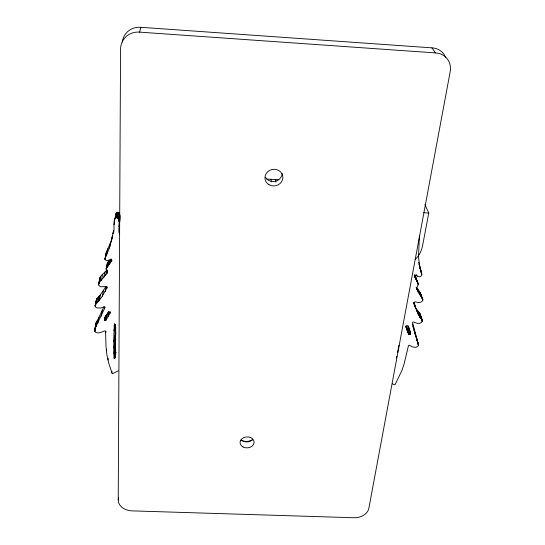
<?xml version="1.0" encoding="UTF-8"?>
<svg xmlns="http://www.w3.org/2000/svg" width="545" height="545" viewBox="0 0 545 545"><rect width="100%" height="100%" fill="white"/><g stroke="black" fill="none" stroke-linecap="round" stroke-linejoin="round"><path stroke-width="0.82" d="M115.84 352.472C112.549 376.377 113.905 323.962 114.614 323.648M115.806 352.138L115.104 351.9L115.036 324.616L113.98 330.74M114.225 325.801C117.243 316.018 114.641 358.351 115.077 357.37M431.899 47.858L435.462 52.913A18.503 16.622 -41.8 0 1 450.095 72.178L368.924 507.913A13.257 9.796 -8.6 0 1 353.48 517.73L132.258 510.883A13.972 10.416 3 0 1 118.231 499.942L120.561 49.541A18.823 17.808 39.7 0 1 139.615 32.141L140.876 27.305L431.899 47.858A18.217 16.398 -42.5 0 1 444.836 55.74M410.419 333.165C410.133 331.762 407.987 322.613 405.923 326.38C405.63 325.992 409.063 338.67 410.419 333.165L408.055 326.012M416.7 287.413L420.399 293.04L420.468 294.886M392.475 383.796L394.335 384.825L395.098 384.586L401.822 370.695L403.968 364.462L408.491 345.503L409.397 345.237L412.293 346.824L415.399 347.41L417.286 346.756L418.587 345.366L412.524 322.388L413.457 321.932L417.007 323.301L419.623 323.376L421.639 322.347L422.436 320.385L418.465 314.744L415.597 307.7L414.248 302.577L415.127 301.794L418.478 302.502L420.44 302.339L422.225 301.228L422.811 299.961L422.45 298.653L418.499 292.638L416.244 287.494M112.229 373.679L108.857 363.549L106.888 354.924L105.996 346.354L105.567 331.122L104.913 330.808L100.328 332.579L97.657 332.954L95.552 332.3L94.551 330.474L94.932 328.798L104.858 307.823L104.47 306.869L100.668 308.02L96.942 307.891L95.722 307.128L95.143 305.609L95.722 304.253L99.36 300.363L102.31 296.139L106.97 287.815L106.922 287.011L106.166 286.588L100.409 286.752L99.027 285.669L98.57 284.231L99.251 282.692L107.236 272.902L107.413 271.533L106.139 268.814L112.004 260.326L110.982 259.59L106.786 260.701L105.532 259.999L104.981 258.827L109.361 248.002L112.556 235.747L109.361 248.002M419.398 235.501L418.553 256.961L419.275 263.834L421.837 274.271L421.299 275.934L419.609 276.86L417.886 276.553L415.549 275.014L414.636 275.314L414.731 276.71L418.444 284.401L416.653 287.685L417.034 289.654M410.031 334.371L407.953 328.39L408.341 326.278M113.605 230.535L112.958 233.642C115.69 231.482 111.589 218.545 116.732 217.605C121.787 219.873 117.093 230.549 119.662 234.221M115.499 216.89C115.751 215.445 115.601 212.23 117.829 212.298C122.448 214.342 118.96 223.252 119.001 226.604M118.231 499.942L118.538 497.571M111.745 372.8L112.011 371.2M114.15 358.406L115.104 351.9M114.273 358.501L115.199 352.131M114.389 358.549L115.765 349.774M114.518 358.556L115.445 352.254M114.573 358.549L115.717 352.206M114.709 358.494L115.874 352.022M113.994 353.385L115.029 347.117M113.939 347.935L114.981 341.701M115.445 341.667L115.833 339.344M113.925 341.463L114.975 335.27M115.445 335.189L115.833 332.886M115.39 329.65L115.778 327.354M114.157 326.435L114.552 324.146M107.944 360.013L108.217 358.433M106.289 350.817L106.575 349.25M107.917 312.816L107.093 314.172L105.805 320.392L109.988 313.361L110.335 311.699M108.033 316.809L109.014 311.529M105.75 332.797L106.037 331.265M105.805 320.392C101.39 321.346 109.477 312.149 108.292 311.658M105.28 320.603L106.173 315.303M105.342 320.603L106.404 315.289M105.458 320.576L107.093 314.172M105.621 320.514L106.82 314.431M105.716 320.46L106.99 314.295M424.923 204.532L428.758 213.027L422.579 245.686C421.558 250.911 419.2 255.98 415.058 259.454M104.586 320.004L105.151 316.625M104.66 320.303L105.532 315.759L104.769 320.44M104.885 320.528L105.662 315.923M105.015 320.583L105.785 315.998M105.124 320.603L106.098 315.296M104.667 308.436L104.96 306.944M101.077 316.277L102.276 310.241L103.897 306.706M106.745 288.53L107.079 286.861M396.467 358.038L396.78 356.437M397.578 352.417L399.001 345.196M105.124 291.704L106.152 286.575M111.153 261.627L111.636 259.209M97.753 323.403L98.979 317.319L102.276 310.241M110.192 263.003L111.01 258.964M118.647 221.284L119.723 215.949M111.412 241.237L113.633 230.467M95.968 326.796L97.214 320.692L98.979 317.319M118.02 218.436L119.103 213.122M102.31 296.139L103.509 290.247L105.9 286.472M118.115 218.6L119.198 213.286M107.147 273.052L107.651 270.599M118.197 218.763L119.28 213.449M107.236 272.902L107.699 270.94M118.265 218.94L119.348 213.62M109.061 264.557L110.049 259.699M118.32 219.11L119.403 213.797M118.367 219.294L119.444 213.974M117.332 217.775L118.422 212.475M117.427 217.83L118.517 212.53M105.662 275.266L106.847 269.516C105.573 273.093 99.313 275.136 99.994 279.353M117.522 217.891L118.612 212.584M94.551 330.474L96.049 323.008L97.214 320.692M117.611 217.959L118.701 212.652M94.592 330.781L96.186 322.681M117.7 218.034L118.783 212.72M94.673 331.088L95.722 325.569M107.93 266.123L109.089 260.442L107.317 263.119L107.699 264.216M117.775 218.109L118.864 212.802M94.735 331.231L95.048 329.698M95.361 328.165L95.675 326.632M117.849 218.191L118.933 212.884M94.816 331.408L95.13 329.875M117.918 218.279L119.001 212.966M99.36 300.363L100.587 294.436L103.509 290.247M116.528 217.591L117.631 212.291M116.63 217.598L117.734 212.291M106.139 269.175L107.379 262.997M116.732 217.605L117.829 212.298M106.152 269.216L107.338 263.514M116.834 217.612L117.931 212.312M106.813 267.111L107.488 263.848M117.032 217.659L118.027 212.332M117.127 217.687L118.224 212.387M106.977 267.506L108.148 261.818M117.23 217.728L118.326 212.427M115.642 217.898L116.753 212.591M115.738 217.83L116.848 212.53M115.847 217.775L116.95 212.468M98.447 301.48L99.687 295.547L100.587 294.436M115.956 217.721L117.059 212.414M116.044 217.687L117.243 212.352M103.679 277.78L104.885 272.01M116.235 217.632L117.339 212.325M116.33 217.612L117.434 212.305M116.432 217.598L117.529 212.298M97.419 302.509L98.665 296.569L99.687 295.547M114.579 220.548L116.003 213.865M115.131 218.531L116.296 213.115M115.24 218.327L116.419 212.918M114.082 224.765L114.729 221.706M115.383 218.136L116.576 212.748M115.547 217.973L116.657 212.666M95.191 306.133L96.492 299.266L98.665 296.569M95.232 306.263L96.99 298.299M105.144 259.488L105.492 257.88M95.3 306.447L95.613 304.955M95.9 304.035L97.167 298.088M95.382 306.624L95.702 305.132M106.718 254.304L107.896 248.718L110.519 242.457M101.377 280.3L102.603 274.517M99.251 282.692L100.491 276.894M99.449 282.433L100.696 276.635M104.987 258.998L106.33 252.328L107.896 248.718M95.143 305.738L96.581 299.007M105.042 259.25L106.33 252.328M95.164 306.004L96.697 298.762M105.103 259.413L105.41 257.724M105.628 256.627L106.82 251.02M98.563 284.354L99.905 278.045M98.604 284.742L100.157 277.446M98.631 284.872L100.314 277.167M420.209 315.228C419.425 310.875 413.669 307.877 413.812 302.604M96.049 323.008L95.988 325.099M416.196 279.367L416.271 278.563L414.527 274.837L418.11 284.258M418.526 345.516L416.544 339.194M109.988 313.361C110.764 311.713 108.462 311.556 108.012 313.164M407.953 328.39L409.935 334.446M118.149 370.92L112.42 373.727M409.527 334.548L407.783 328.472M407.701 328.485L409.799 334.514M267.002 179.107L278.447 179.68M407.551 328.492L409.683 334.541M423.758 212.741L428.758 213.027M139.615 32.141L435.462 52.913M407.442 328.472L406.059 326.755L408.341 333.458M407.313 328.417L409.384 334.521M106.52 254.12L106.2 253.452M96.751 300.826L96.458 300.166M418.737 262.445L419.275 263.834M418.812 264.046L419.895 266.846M419.391 266.26L420.754 269.768M421.544 272.337L419.364 266.703L419.541 267.513M419.814 268.215L421.728 273.147M420.461 270.449L421.83 273.978M420.474 270.736L421.837 274.271M416.509 274.632L417.041 276.049M416.271 278.563L418.41 284.279M415.842 277.48L418.444 284.735M415.256 276.206L418.151 284.143M414.575 275.586L415.896 279.135M414.452 275.695L415.242 277.827M420.399 293.04L422.716 299.28M420.297 292.842L422.797 299.73M420.651 294.137L422.811 300.07M420.638 294.354L422.797 300.179M419.057 291.003L421.203 296.807M417.695 289.068L419.827 294.859M416.639 287.583L418.499 292.638M416.217 287.351L417.388 290.485M420.025 313.661L422.45 320.508M419.793 313.348L422.443 320.753M420.563 315.657L422.395 320.998M419.323 312.864L422.334 321.196M421.469 319.145L422.266 321.387M418.812 312.414L420.924 318.362M418.485 312.128L420.597 318.076M418.185 311.822L420.29 317.762M417.913 311.488L420.018 317.428M417.668 311.141L419.773 317.081M416.366 308.817L418.465 314.744M413.866 302.366L414.52 304.382M414.977 305.718L417.061 311.617M414.043 303.293L415.597 307.7M412.258 324.016L414.036 329.282M413.819 329.677L415.603 334.977M414.036 330.447L417.674 341.579M415.617 335.482L418.192 343.37M418.615 345.223L416.142 337.26M417.756 343.221L418.471 345.612M408.273 326.074L410.405 332.736M408.416 327.341L410.405 333.383M408.382 327.552L410.331 333.765M408.294 327.872L410.283 333.922M408.232 328.022L410.221 334.078M410.14 334.228L408.157 328.179L410.078 334.317M407.169 328.328L409.145 334.385M406.917 328.117L409.009 334.283M406.802 328.001L408.777 334.051M406.577 327.715L408.546 333.765M405.732 325.971L406.958 329.739M414.983 333.492L415.406 334.821M412.899 326.496L413.566 328.921M275.613 179.612L275.954 182.112M271.069 179.373L271.39 181.873M122.257 42.06A18.53 17.549 41.2 0 1 140.876 27.305M445.176 56.401A18.217 16.398 -42.5 0 1 445.756 57.784M252.553 439.461A6.969 5.47 -3 0 1 241.551 440.183M252.676 439.795A10.321 8.127 -3 0 1 240.897 440.162M282.194 173.508A8.89 8.243 -9.3 0 1 275.225 181.308A8.89 8.243 -9.3 0 1 265.463 177.295M243.104 447.002A7.024 5.491 -3.1 0 0 254.072 442.663A7.024 5.491 -3.1 0 0 244.044 437.485A7.024 5.491 -3.1 0 0 243.104 447.002M269.032 184.714A8.986 8.304 -9.2 0 0 282.862 177.84A8.986 8.304 -9.2 0 0 269.829 170.306A8.986 8.304 -9.2 0 0 269.032 184.714"/></g></svg>
